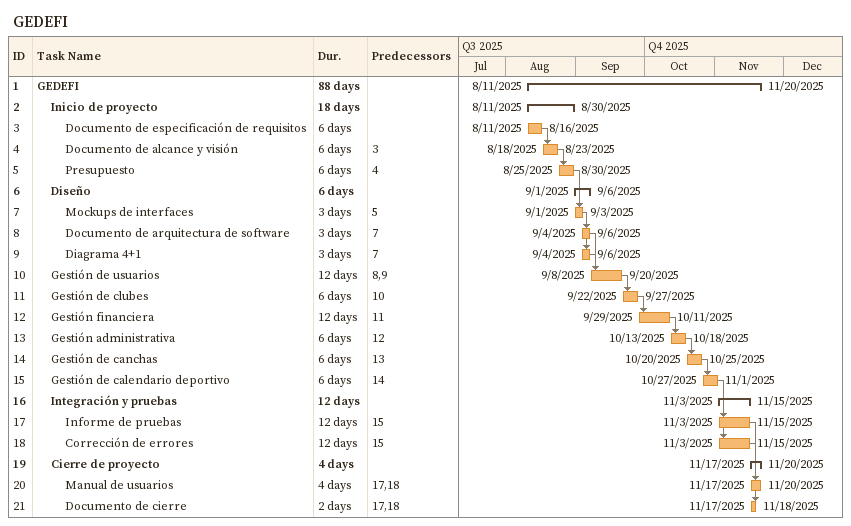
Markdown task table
GEDEFI

| ID | Level | Task | Duration | Start | Finish | Predecessors |
|---|---|---|---|---|---|---|
| 1 | 1 | **GEDEFI** | 88d | 2025-08-11 | 2025-11-20 |  |
| 2 | 2 | **Inicio de proyecto** | 18d | 2025-08-11 | 2025-08-30 |  |
| 3 | 3 | Documento de especificación de requisitos | 6d | 2025-08-11 | 2025-08-16 |  |
| 4 | 3 | Documento de alcance y visión | 6d | 2025-08-18 | 2025-08-23 | 3 |
| 5 | 3 | Presupuesto | 6d | 2025-08-25 | 2025-08-30 | 4 |
| 6 | 2 | **Diseño** | 6d | 2025-09-01 | 2025-09-06 |  |
| 7 | 3 | Mockups de interfaces | 3d | 2025-09-01 | 2025-09-03 | 5 |
| 8 | 3 | Documento de arquitectura de software | 3d | 2025-09-04 | 2025-09-06 | 7 |
| 9 | 3 | Diagrama 4+1 | 3d | 2025-09-04 | 2025-09-06 | 7 |
| 10 | 2 | Gestión de usuarios | 12d | 2025-09-08 | 2025-09-20 | 8, 9 |
| 11 | 2 | Gestión de clubes | 6d | 2025-09-22 | 2025-09-27 | 10 |
| 12 | 2 | Gestión financiera | 12d | 2025-09-29 | 2025-10-11 | 11 |
| 13 | 2 | Gestión administrativa | 6d | 2025-10-13 | 2025-10-18 | 12 |
| 14 | 2 | Gestión de canchas | 6d | 2025-10-20 | 2025-10-25 | 13 |
| 15 | 2 | Gestión de calendario deportivo | 6d | 2025-10-27 | 2025-11-01 | 14 |
| 16 | 2 | **Integración y pruebas** | 12d | 2025-11-03 | 2025-11-15 |  |
| 17 | 3 | Informe de pruebas | 12d | 2025-11-03 | 2025-11-15 | 15 |
| 18 | 3 | Corrección de errores | 12d | 2025-11-03 | 2025-11-15 | 15 |
| 19 | 2 | **Cierre de proyecto** | 4d | 2025-11-17 | 2025-11-20 |  |
| 20 | 3 | Manual de usuarios | 4d | 2025-11-17 | 2025-11-20 | 17, 18 |
| 21 | 3 | Documento de cierre | 2d | 2025-11-17 | 2025-11-18 | 17, 18 |
